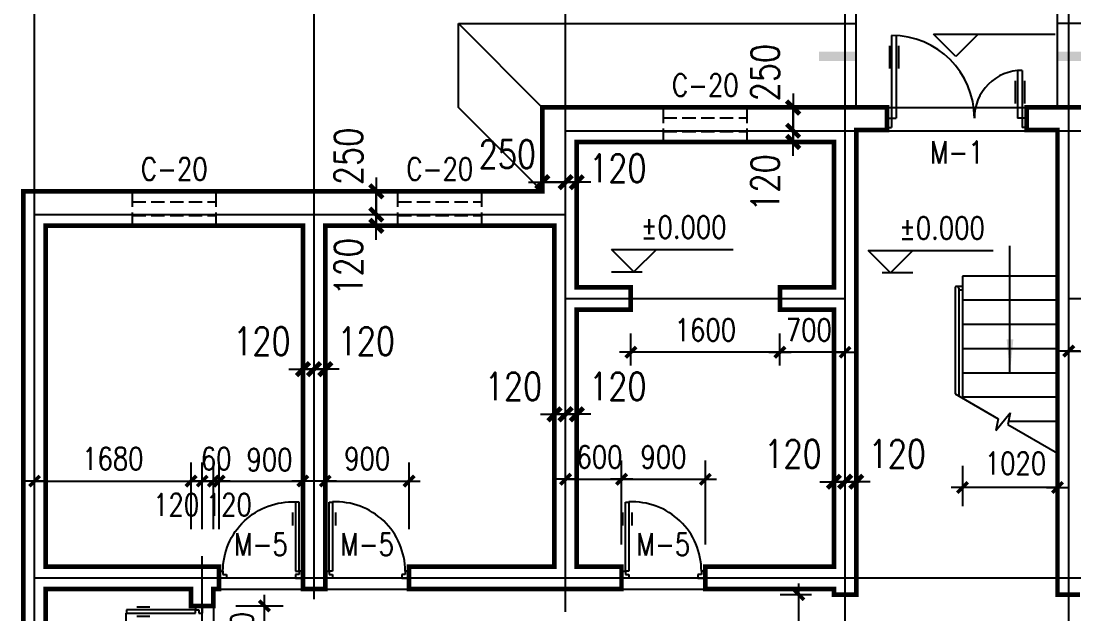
# Model space of a CAD drawing. Header units: millimetres. Extents: x -961 to 83139, y -328 to 41672.
# Drawn here: x 31598 to 42899, y 24796 to 31161 of the extents above; entities that cross this region are included whole.
import ezdxf
from ezdxf.enums import TextEntityAlignment as Align

# ---------------------------------------------------------------- set-up
doc = ezdxf.new("R2010")
doc.units = ezdxf.units.MM
doc.linetypes.add('DASH', pattern=[0.35, 0.25, -0.1])
doc.linetypes.add('DOTE', pattern=[2.42, 2, -0.2, 0.02, -0.2])
for name, color, linetype in [('COLUMN', 7, 'Continuous'), ('DOTE', 1, 'DOTE'), ('GROUND', 2, 'Continuous'), ('PUB_DIM', 3, 'Continuous'), ('PUB_WALL', 7, 'Continuous'), ('STAIR', 2, 'Continuous'), ('WALL', 9, 'Continuous'), ('WINDOW', 4, 'Continuous'), ('WINDOW_TEXT', 7, 'Continuous')]:
    doc.layers.add(name, color=color, linetype=linetype)
doc.styles.add('_SIMPLEX', font='SIMPLEX.shx', dxfattribs={"width": 0.8})
doc.styles.add('DIM_FONT', font='SIMPLEX.shx', dxfattribs={"width": 0.8})
doc.styles.add('SIMPLEX', font='SIMPLEX.SHX')
doc.dimstyles.new('AXIS', dxfattribs={"dimtxt": 300, "dimasz": 1, "dimexe": 250, "dimexo": 300, "dimgap": 150, "dimtad": 1, "dimdec": 0, "dimzin": 0, "dimdsep": 46, "dimtxsty": 'DIM_FONT', "dimblk": '_DIMX', "dimcen": 0.09, "dimse1": 1, "dimse2": 1, "dimclrt": 7, "dimadec": 0, "dimazin": 0, "dimtfac": 1, "dimtdec": 0, "dimtix": 1, "dimtmove": 2, "dimatfit": 3, "dimldrblk": '_DIMX', "dimfxl": 1, "dimtolj": 1, "dimtzin": 0, "dimarcsym": 0})
doc.dimstyles.new('DIMA80', dxfattribs={"dimscale": 0.8, "dimtxt": 300, "dimasz": 1, "dimexe": 250, "dimexo": 300, "dimgap": 150, "dimtad": 1, "dimdec": 0, "dimzin": 0, "dimdsep": 46, "dimtxsty": 'DIM_FONT', "dimblk": '_DIMX', "dimcen": 0.09, "dimse1": 1, "dimclrt": 7, "dimadec": 0, "dimazin": 0, "dimtfac": 1, "dimtdec": 0, "dimtix": 1, "dimtmove": 2, "dimatfit": 3, "dimldrblk": '_DIMX', "dimfxl": 1, "dimtolj": 1, "dimtzin": 0, "dimarcsym": 0})
doc.dimstyles.new('DIMB80', dxfattribs={"dimscale": 0.8, "dimtxt": 300, "dimasz": 1, "dimexe": 250, "dimexo": 300, "dimgap": 150, "dimtad": 1, "dimdec": 0, "dimzin": 0, "dimdsep": 46, "dimtxsty": 'DIM_FONT', "dimblk": '_DIMX', "dimcen": 0.09, "dimse2": 1, "dimclrt": 7, "dimadec": 0, "dimazin": 0, "dimtfac": 1, "dimtdec": 0, "dimtix": 1, "dimtmove": 2, "dimatfit": 3, "dimldrblk": '_DIMX', "dimfxl": 1, "dimtolj": 1, "dimtzin": 0, "dimarcsym": 0})
doc.dimstyles.new('DIMN80', dxfattribs={"dimscale": 0.8, "dimtxt": 300, "dimasz": 1, "dimexe": 250, "dimexo": 300, "dimgap": 150, "dimtad": 1, "dimdec": 0, "dimzin": 0, "dimdsep": 46, "dimtxsty": 'DIM_FONT', "dimblk": '_DIMX', "dimcen": 0.09, "dimclrt": 7, "dimadec": 0, "dimazin": 0, "dimtfac": 1, "dimtdec": 0, "dimtix": 1, "dimtmove": 2, "dimatfit": 3, "dimldrblk": '_DIMX', "dimfxl": 1, "dimtolj": 1, "dimtzin": 0, "dimarcsym": 0})

# ---------------------------------------------------------------- blocks, each defined once
blk = doc.blocks.new('_DIMX')
blk.add_line((-150, 0), (150, 0))
at = {"const_width": 50}
blk.add_lwpolyline([(-70, -70), (70, 70)], dxfattribs=at)
blk = doc.blocks.new('*D717')
at = {"layer": 'Defpoints', "color": 0}
for p in [(34623, 27424), (34743, 27424), (34743, 27424)]:
    blk.add_point(p, dxfattribs=at)
at = {"layer": 'PUB_DIM', "color": 0, "lineweight": -2}
for p, q in [((34622, 27424), (34621, 27424)), ((34623, 27424), (34743, 27424)), ((34744, 27424), (34745, 27424))]:
    blk.add_line(p, q, dxfattribs=at)
blk.add_blockref('_DIMX', (34623, 27424), dxfattribs=at)
at = {"layer": 'PUB_DIM', "color": 0, "lineweight": -2, "rotation": 180}
blk.add_blockref('_DIMX', (34743, 27424), dxfattribs=at)
at = {"layer": 'PUB_DIM', "color": 7, "insert": (34183, 27724), "char_height": 300, "attachment_point": 5, "style": 'DIM_FONT'}
blk.add_mtext('\\A1;120', dxfattribs=at)
blk = doc.blocks.new('*D718')
at = {"layer": 'Defpoints', "color": 0}
for p in [(34743, 27424), (34863, 27424), (34863, 27424)]:
    blk.add_point(p, dxfattribs=at)
at = {"layer": 'PUB_DIM', "color": 0, "lineweight": -2}
for p, q in [((34742, 27424), (34741, 27424)), ((34743, 27424), (34863, 27424)), ((34864, 27424), (34865, 27424))]:
    blk.add_line(p, q, dxfattribs=at)
blk.add_blockref('_DIMX', (34743, 27424), dxfattribs=at)
at = {"layer": 'PUB_DIM', "color": 0, "lineweight": -2, "rotation": 180}
blk.add_blockref('_DIMX', (34863, 27424), dxfattribs=at)
at = {"layer": 'PUB_DIM', "color": 7, "insert": (35303, 27724), "char_height": 300, "attachment_point": 5, "style": 'DIM_FONT'}
blk.add_mtext('\\A1;120', dxfattribs=at)
blk = doc.blocks.new('*D719')
at = {"layer": 'Defpoints', "color": 0}
for p in [(39743, 27606), (39743, 27222), (40443, 27222)]:
    blk.add_point(p, dxfattribs=at)
at = {"layer": 'PUB_DIM', "color": 0, "lineweight": -2}
for p, q in [((39743, 27462), (39743, 27806)), ((40442, 27606), (39744, 27606))]:
    blk.add_line(p, q, dxfattribs=at)
at = {"layer": 'PUB_DIM', "color": 0, "lineweight": -2, "xscale": 0.8, "yscale": 0.8, "zscale": 0.8, "rotation": 180}
blk.add_blockref('_DIMX', (39743, 27606), dxfattribs=at)
at = {"layer": 'PUB_DIM', "color": 0, "lineweight": -2, "xscale": 0.8, "yscale": 0.8, "zscale": 0.8}
blk.add_blockref('_DIMX', (40443, 27606), dxfattribs=at)
at = {"layer": 'PUB_DIM', "color": 7, "insert": (40054, 27846), "char_height": 240, "attachment_point": 5, "style": 'DIM_FONT'}
blk.add_mtext('\\A1;700', dxfattribs=at)
blk = doc.blocks.new('*D720')
at = {"layer": 'Defpoints', "color": 0}
for p in [(38143, 27606), (38143, 27222), (39743, 27222)]:
    blk.add_point(p, dxfattribs=at)
at = {"layer": 'PUB_DIM', "color": 0, "lineweight": -2}
for p, q in [((38143, 27462), (38143, 27806)), ((39743, 27462), (39743, 27806)), ((39742, 27606), (38144, 27606))]:
    blk.add_line(p, q, dxfattribs=at)
at = {"layer": 'PUB_DIM', "color": 0, "lineweight": -2, "xscale": 0.8, "yscale": 0.8, "zscale": 0.8, "rotation": 180}
blk.add_blockref('_DIMX', (38143, 27606), dxfattribs=at)
at = {"layer": 'PUB_DIM', "color": 0, "lineweight": -2, "xscale": 0.8, "yscale": 0.8, "zscale": 0.8}
blk.add_blockref('_DIMX', (39743, 27606), dxfattribs=at)
at = {"layer": 'PUB_DIM', "color": 7, "insert": (38943, 27846), "char_height": 240, "attachment_point": 5, "style": 'DIM_FONT'}
blk.add_mtext('\\A1;1600', dxfattribs=at)
blk = doc.blocks.new('*D721')
at = {"layer": 'Defpoints', "color": 0}
for p in [(43543, 27618), (42843, 27234), (43543, 27234)]:
    blk.add_point(p, dxfattribs=at)
at = {"layer": 'PUB_DIM', "color": 0, "lineweight": -2}
for p, q in [((43543, 27474), (43543, 27818)), ((42844, 27618), (43542, 27618))]:
    blk.add_line(p, q, dxfattribs=at)
at = {"layer": 'PUB_DIM', "color": 0, "lineweight": -2, "xscale": 0.8, "yscale": 0.8, "zscale": 0.8, "rotation": 180}
blk.add_blockref('_DIMX', (42843, 27618), dxfattribs=at)
at = {"layer": 'PUB_DIM', "color": 0, "lineweight": -2, "xscale": 0.8, "yscale": 0.8, "zscale": 0.8}
blk.add_blockref('_DIMX', (43543, 27618), dxfattribs=at)
at = {"layer": 'PUB_DIM', "color": 7, "insert": (43232, 27858), "char_height": 240, "attachment_point": 5, "style": 'DIM_FONT'}
blk.add_mtext('\\A1;700', dxfattribs=at)
blk = doc.blocks.new('_ARROW')
blk.add_solid([(0, 0), (-1, 0.1), (-1, -0.1)])
blk = doc.blocks.new('M_A23MCU')
for p, q in [((-0.454, 0.081), (-0.454, 0.905)), ((-0.454, 0.905), (-0.413, 0.905)), ((-0.413, 0.905), (-0.413, 0.081)), ((-0.489, 0.782), (-0.489, 0.624)), ((-0.378, 0.782), (-0.378, 0.624)), ((-0.495, -0.002), (-0.495, 0.081)), ((-0.495, 0.081), (-0.454, 0.081)), ((-0.413, 0.081), (-0.454, 0.081)), ((-0.454, 0.081), (-0.454, 0.039)), ((-0.454, 0.039), (-0.413, 0.039)), ((-0.413, 0.039), (-0.413, -0.002)), ((0.412, 0.039), (0.412, -0.002)), ((0.453, 0.039), (0.412, 0.039)), ((0.453, 0.081), (0.453, 0.039)), ((0.494, 0.081), (0.453, 0.081)), ((0.494, -0.002), (0.494, 0.081)), ((-0.413, -0.002), (-0.495, -0.002)), ((-0.495, -0.002), (-0.495, -0.002)), ((0.412, -0.002), (0.494, -0.002)), ((0.494, -0.002), (0.494, -0.002))]:
    blk.add_line(p, q)
blk.add_arc((-0.372, 0.082), 0.825, 359.9283, 92.866)
blk = doc.blocks.new('*D732')
at = {"layer": 'Defpoints', "color": 0}
for p in [(38943, 26242), (38043, 25303), (38943, 25303)]:
    blk.add_point(p, dxfattribs=at)
at = {"layer": 'PUB_DIM', "color": 0, "lineweight": -2}
for p, q in [((38043, 25543), (38043, 26442)), ((38943, 25543), (38943, 26442)), ((38044, 26242), (38942, 26242))]:
    blk.add_line(p, q, dxfattribs=at)
at = {"layer": 'PUB_DIM', "color": 0, "lineweight": -2, "xscale": 0.8, "yscale": 0.8, "zscale": 0.8, "rotation": 180}
blk.add_blockref('_DIMX', (38043, 26242), dxfattribs=at)
at = {"layer": 'PUB_DIM', "color": 0, "lineweight": -2, "xscale": 0.8, "yscale": 0.8, "zscale": 0.8}
blk.add_blockref('_DIMX', (38943, 26242), dxfattribs=at)
at = {"layer": 'PUB_DIM', "color": 7, "insert": (38493, 26482), "char_height": 240, "attachment_point": 5, "style": 'DIM_FONT'}
blk.add_mtext('\\A1;900', dxfattribs=at)
blk = doc.blocks.new('*D733')
at = {"layer": 'Defpoints', "color": 0}
for p in [(37443, 26940), (37563, 26940), (37563, 26940)]:
    blk.add_point(p, dxfattribs=at)
at = {"layer": 'PUB_DIM', "color": 0, "lineweight": -2}
for p, q in [((37442, 26940), (37441, 26940)), ((37443, 26940), (37563, 26940)), ((37564, 26940), (37565, 26940))]:
    blk.add_line(p, q, dxfattribs=at)
blk.add_blockref('_DIMX', (37443, 26940), dxfattribs=at)
at = {"layer": 'PUB_DIM', "color": 0, "lineweight": -2, "rotation": 180}
blk.add_blockref('_DIMX', (37563, 26940), dxfattribs=at)
at = {"layer": 'PUB_DIM', "color": 7, "insert": (38003, 27240), "char_height": 300, "attachment_point": 5, "style": 'DIM_FONT'}
blk.add_mtext('\\A1;120', dxfattribs=at)
blk = doc.blocks.new('*D734')
at = {"layer": 'Defpoints', "color": 0}
for p in [(38043, 26242), (37443, 25303), (38043, 25303)]:
    blk.add_point(p, dxfattribs=at)
at = {"layer": 'PUB_DIM', "color": 0, "lineweight": -2}
for p, q in [((38043, 25543), (38043, 26442)), ((37444, 26242), (38042, 26242))]:
    blk.add_line(p, q, dxfattribs=at)
at = {"layer": 'PUB_DIM', "color": 0, "lineweight": -2, "xscale": 0.8, "yscale": 0.8, "zscale": 0.8, "rotation": 180}
blk.add_blockref('_DIMX', (37443, 26242), dxfattribs=at)
at = {"layer": 'PUB_DIM', "color": 0, "lineweight": -2, "xscale": 0.8, "yscale": 0.8, "zscale": 0.8}
blk.add_blockref('_DIMX', (38043, 26242), dxfattribs=at)
at = {"layer": 'PUB_DIM', "color": 7, "insert": (37807, 26482), "char_height": 240, "attachment_point": 5, "style": 'DIM_FONT'}
blk.add_mtext('\\A1;600', dxfattribs=at)
blk = doc.blocks.new('*D736')
at = {"layer": 'Defpoints', "color": 0}
for p in [(33663, 24883), (34210, 24883), (33663, 23983)]:
    blk.add_point(p, dxfattribs=at)
at = {"layer": 'PUB_DIM', "color": 0, "lineweight": -2}
for p, q in [((33903, 24883), (34410, 24883)), ((34210, 23984), (34210, 24882)), ((33903, 23983), (34410, 23983))]:
    blk.add_line(p, q, dxfattribs=at)
at = {"layer": 'PUB_DIM', "color": 0, "lineweight": -2, "xscale": 0.8, "yscale": 0.8, "zscale": 0.8}
for p, rotation in [((34210, 24883), 90), ((34210, 23983), 270)]:
    blk.add_blockref('_DIMX', p, dxfattribs=dict(at, rotation=rotation))
at = {"layer": 'PUB_DIM', "color": 7, "insert": (33970, 24571), "char_height": 240, "attachment_point": 5, "rotation": 90, "style": 'DIM_FONT'}
blk.add_mtext('\\A1;900', dxfattribs=at)
blk = doc.blocks.new('*D779')
at = {"layer": 'Defpoints', "color": 0}
for p in [(34623, 26223), (33723, 25465), (34623, 25465)]:
    blk.add_point(p, dxfattribs=at)
at = {"layer": 'PUB_DIM', "color": 0, "lineweight": -2}
for p, q in [((33723, 25705), (33723, 26423)), ((33722, 26223), (33721, 26223)), ((33723, 26223), (34623, 26223)), ((34623, 26223), (34624, 26223))]:
    blk.add_line(p, q, dxfattribs=at)
at = {"layer": 'PUB_DIM', "color": 0, "lineweight": -2, "xscale": 0.8, "yscale": 0.8, "zscale": 0.8}
blk.add_blockref('_DIMX', (33723, 26223), dxfattribs=at)
at = {"layer": 'PUB_DIM', "color": 0, "lineweight": -2, "xscale": 0.8, "yscale": 0.8, "zscale": 0.8, "rotation": 180}
blk.add_blockref('_DIMX', (34623, 26223), dxfattribs=at)
at = {"layer": 'PUB_DIM', "color": 7, "insert": (34264, 26453), "char_height": 240, "attachment_point": 5, "style": 'DIM_FONT'}
blk.add_mtext('\\A1;900', dxfattribs=at)
blk = doc.blocks.new('*D780')
at = {"layer": 'Defpoints', "color": 0}
for p in [(33543, 26223), (33423, 25465), (33543, 25465)]:
    blk.add_point(p, dxfattribs=at)
at = {"layer": 'PUB_DIM', "color": 0, "lineweight": -2}
for p, q in [((33423, 25705), (33423, 26423)), ((33543, 25705), (33543, 26423)), ((33422, 26223), (33421, 26223)), ((33423, 26223), (33543, 26223)), ((33544, 26223), (33544, 26223))]:
    blk.add_line(p, q, dxfattribs=at)
at = {"layer": 'PUB_DIM', "color": 0, "lineweight": -2, "xscale": 0.8, "yscale": 0.8, "zscale": 0.8}
blk.add_blockref('_DIMX', (33423, 26223), dxfattribs=at)
at = {"layer": 'PUB_DIM', "color": 0, "lineweight": -2, "xscale": 0.8, "yscale": 0.8, "zscale": 0.8, "rotation": 180}
blk.add_blockref('_DIMX', (33543, 26223), dxfattribs=at)
at = {"layer": 'PUB_DIM', "color": 7, "insert": (33262, 25969), "char_height": 240, "attachment_point": 5, "style": 'DIM_FONT'}
blk.add_mtext('\\A1;120', dxfattribs=at)
blk = doc.blocks.new('*D781')
at = {"layer": 'Defpoints', "color": 0}
for p in [(33723, 26223), (33663, 25465), (33723, 25465)]:
    blk.add_point(p, dxfattribs=at)
at = {"layer": 'PUB_DIM', "color": 0, "lineweight": -2}
for p, q in [((33663, 25705), (33663, 26423)), ((33723, 25705), (33723, 26423)), ((33662, 26223), (33661, 26223)), ((33663, 26223), (33723, 26223)), ((33724, 26223), (33724, 26223))]:
    blk.add_line(p, q, dxfattribs=at)
at = {"layer": 'PUB_DIM', "color": 0, "lineweight": -2, "xscale": 0.8, "yscale": 0.8, "zscale": 0.8}
blk.add_blockref('_DIMX', (33663, 26223), dxfattribs=at)
at = {"layer": 'PUB_DIM', "color": 0, "lineweight": -2, "xscale": 0.8, "yscale": 0.8, "zscale": 0.8, "rotation": 180}
blk.add_blockref('_DIMX', (33723, 26223), dxfattribs=at)
at = {"layer": 'PUB_DIM', "color": 7, "insert": (33693, 26463), "char_height": 240, "attachment_point": 5, "style": 'DIM_FONT'}
blk.add_mtext('\\A1;60', dxfattribs=at)
blk = doc.blocks.new('*D782')
at = {"layer": 'Defpoints', "color": 0}
for p in [(33663, 26223), (33543, 25465), (33663, 25465)]:
    blk.add_point(p, dxfattribs=at)
at = {"layer": 'PUB_DIM', "color": 0, "lineweight": -2}
for p, q in [((33543, 25705), (33543, 26423)), ((33663, 25705), (33663, 26423)), ((33542, 26223), (33541, 26223)), ((33543, 26223), (33663, 26223)), ((33664, 26223), (33664, 26223))]:
    blk.add_line(p, q, dxfattribs=at)
at = {"layer": 'PUB_DIM', "color": 0, "lineweight": -2, "xscale": 0.8, "yscale": 0.8, "zscale": 0.8}
blk.add_blockref('_DIMX', (33543, 26223), dxfattribs=at)
at = {"layer": 'PUB_DIM', "color": 0, "lineweight": -2, "xscale": 0.8, "yscale": 0.8, "zscale": 0.8, "rotation": 180}
blk.add_blockref('_DIMX', (33663, 26223), dxfattribs=at)
at = {"layer": 'PUB_DIM', "color": 7, "insert": (33828, 25969), "char_height": 240, "attachment_point": 5, "style": 'DIM_FONT'}
blk.add_mtext('\\A1;120', dxfattribs=at)
blk = doc.blocks.new('*D783')
at = {"layer": 'Defpoints', "color": 0}
for p in [(37323, 26940), (37443, 26940), (37443, 26940)]:
    blk.add_point(p, dxfattribs=at)
at = {"layer": 'PUB_DIM', "color": 0, "lineweight": -2}
for p, q in [((37322, 26940), (37321, 26940)), ((37323, 26940), (37443, 26940)), ((37444, 26940), (37445, 26940))]:
    blk.add_line(p, q, dxfattribs=at)
blk.add_blockref('_DIMX', (37323, 26940), dxfattribs=at)
at = {"layer": 'PUB_DIM', "color": 0, "lineweight": -2, "rotation": 180}
blk.add_blockref('_DIMX', (37443, 26940), dxfattribs=at)
at = {"layer": 'PUB_DIM', "color": 7, "insert": (36883, 27240), "char_height": 300, "attachment_point": 5, "style": 'DIM_FONT'}
blk.add_mtext('\\A1;120', dxfattribs=at)
blk = doc.blocks.new('*D784')
at = {"layer": 'Defpoints', "color": 0}
for p in [(35763, 26223), (34863, 25465), (35763, 25465)]:
    blk.add_point(p, dxfattribs=at)
at = {"layer": 'PUB_DIM', "color": 0, "lineweight": -2}
for p, q in [((35763, 25705), (35763, 26423)), ((34863, 26223), (35762, 26223))]:
    blk.add_line(p, q, dxfattribs=at)
at = {"layer": 'PUB_DIM', "color": 0, "lineweight": -2, "xscale": 0.8, "yscale": 0.8, "zscale": 0.8, "rotation": 180}
blk.add_blockref('_DIMX', (34863, 26223), dxfattribs=at)
at = {"layer": 'PUB_DIM', "color": 0, "lineweight": -2, "xscale": 0.8, "yscale": 0.8, "zscale": 0.8}
blk.add_blockref('_DIMX', (35763, 26223), dxfattribs=at)
at = {"layer": 'PUB_DIM', "color": 7, "insert": (35313, 26463), "char_height": 240, "attachment_point": 5, "style": 'DIM_FONT'}
blk.add_mtext('\\A1;900', dxfattribs=at)
blk = doc.blocks.new('*D786')
at = {"layer": 'Defpoints', "color": 0}
for p in [(33423, 26223), (31743, 25465), (33423, 25465)]:
    blk.add_point(p, dxfattribs=at)
at = {"layer": 'PUB_DIM', "color": 0, "lineweight": -2}
for p, q in [((33423, 25705), (33423, 26423)), ((31744, 26223), (33422, 26223))]:
    blk.add_line(p, q, dxfattribs=at)
at = {"layer": 'PUB_DIM', "color": 0, "lineweight": -2, "xscale": 0.8, "yscale": 0.8, "zscale": 0.8, "rotation": 180}
blk.add_blockref('_DIMX', (31743, 26223), dxfattribs=at)
at = {"layer": 'PUB_DIM', "color": 0, "lineweight": -2, "xscale": 0.8, "yscale": 0.8, "zscale": 0.8}
blk.add_blockref('_DIMX', (33423, 26223), dxfattribs=at)
at = {"layer": 'PUB_DIM', "color": 7, "insert": (32583, 26463), "char_height": 240, "attachment_point": 5, "style": 'DIM_FONT'}
blk.add_mtext('\\A1;1680', dxfattribs=at)
blk = doc.blocks.new('M_A6')
blk.add_line((0.5, 0), (0.5, 0))
blk = doc.blocks.new('*D795')
at = {"layer": 'Defpoints', "color": 0}
for p in [(41703, 26628), (42723, 26628), (41703, 26154)]:
    blk.add_point(p, dxfattribs=at)
at = {"layer": 'PUB_DIM', "color": 0, "lineweight": -2}
for p, q in [((41703, 26388), (41703, 25954)), ((42722, 26154), (41704, 26154))]:
    blk.add_line(p, q, dxfattribs=at)
at = {"layer": 'PUB_DIM', "color": 0, "lineweight": -2, "xscale": 0.8, "yscale": 0.8, "zscale": 0.8, "rotation": 180}
blk.add_blockref('_DIMX', (41703, 26154), dxfattribs=at)
at = {"layer": 'PUB_DIM', "color": 0, "lineweight": -2, "xscale": 0.8, "yscale": 0.8, "zscale": 0.8}
blk.add_blockref('_DIMX', (42723, 26154), dxfattribs=at)
at = {"layer": 'PUB_DIM', "color": 7, "insert": (42271, 26414), "char_height": 240, "attachment_point": 5, "style": 'DIM_FONT'}
blk.add_mtext('\\A1;1020', dxfattribs=at)
blk = doc.blocks.new('*D796')
at = {"layer": 'Defpoints', "color": 0}
for p in [(39946, 25003), (40323, 25003), (40323, 23803)]:
    blk.add_point(p, dxfattribs=at)
at = {"layer": 'PUB_DIM', "color": 0, "lineweight": -2}
for p, q in [((40083, 25003), (39746, 25003)), ((39946, 23804), (39946, 25002)), ((40083, 23803), (39746, 23803))]:
    blk.add_line(p, q, dxfattribs=at)
at = {"layer": 'PUB_DIM', "color": 0, "lineweight": -2, "xscale": 0.8, "yscale": 0.8, "zscale": 0.8}
for p, rotation in [((39946, 25003), 90), ((39946, 23803), 270)]:
    blk.add_blockref('_DIMX', p, dxfattribs=dict(at, rotation=rotation))
at = {"layer": 'PUB_DIM', "color": 7, "insert": (39706, 24403), "char_height": 240, "attachment_point": 5, "rotation": 90, "style": 'DIM_FONT'}
blk.add_mtext('\\A1;1200', dxfattribs=at)
blk = doc.blocks.new('*D797')
at = {"layer": 'Defpoints', "color": 0}
for p in [(40323, 26216), (40443, 26216), (40443, 26216)]:
    blk.add_point(p, dxfattribs=at)
at = {"layer": 'PUB_DIM', "color": 0, "lineweight": -2}
for p, q in [((40322, 26216), (40321, 26216)), ((40323, 26216), (40443, 26216)), ((40444, 26216), (40445, 26216))]:
    blk.add_line(p, q, dxfattribs=at)
blk.add_blockref('_DIMX', (40323, 26216), dxfattribs=at)
at = {"layer": 'PUB_DIM', "color": 0, "lineweight": -2, "rotation": 180}
blk.add_blockref('_DIMX', (40443, 26216), dxfattribs=at)
at = {"layer": 'PUB_DIM', "color": 7, "insert": (39883, 26516), "char_height": 300, "attachment_point": 5, "style": 'DIM_FONT'}
blk.add_mtext('\\A1;120', dxfattribs=at)
blk = doc.blocks.new('*D798')
at = {"layer": 'Defpoints', "color": 0}
for p in [(40443, 26216), (40563, 26216), (40563, 26216)]:
    blk.add_point(p, dxfattribs=at)
at = {"layer": 'PUB_DIM', "color": 0, "lineweight": -2}
for p, q in [((40442, 26216), (40441, 26216)), ((40443, 26216), (40563, 26216)), ((40564, 26216), (40565, 26216))]:
    blk.add_line(p, q, dxfattribs=at)
blk.add_blockref('_DIMX', (40443, 26216), dxfattribs=at)
at = {"layer": 'PUB_DIM', "color": 0, "lineweight": -2, "rotation": 180}
blk.add_blockref('_DIMX', (40563, 26216), dxfattribs=at)
at = {"layer": 'PUB_DIM', "color": 7, "insert": (41003, 26516), "char_height": 300, "attachment_point": 5, "style": 'DIM_FONT'}
blk.add_mtext('\\A1;120', dxfattribs=at)
blk = doc.blocks.new('*D806')
at = {"layer": 'Defpoints', "color": 0}
for p in [(37443, 29431), (37443, 29431), (37563, 29431)]:
    blk.add_point(p, dxfattribs=at)
at = {"layer": 'PUB_DIM', "color": 0, "lineweight": -2}
for p, q in [((37442, 29431), (37441, 29431)), ((37563, 29431), (37443, 29431)), ((37564, 29431), (37565, 29431))]:
    blk.add_line(p, q, dxfattribs=at)
blk.add_blockref('_DIMX', (37443, 29431), dxfattribs=at)
at = {"layer": 'PUB_DIM', "color": 0, "lineweight": -2, "rotation": 180}
blk.add_blockref('_DIMX', (37563, 29431), dxfattribs=at)
at = {"layer": 'PUB_DIM', "color": 7, "insert": (38003, 29582), "char_height": 300, "attachment_point": 5, "style": 'DIM_FONT'}
blk.add_mtext('\\A1;120', dxfattribs=at)
blk = doc.blocks.new('_GCBLK')
at = {"linetype": 'DASH'}
for p, q in [((-0.5, -0.5), (-0.5, 0.5)), ((0.5, -0.5), (0.5, 0.5)), ((-0.5, 0.2), (0.5, 0.2)), ((-0.5, -0.2), (0.5, -0.2))]:
    blk.add_line(p, q, dxfattribs=at)
at = {"layer": 'WINDOW_TEXT', "style": 'SIMPLEX', "flags": 9}
blk.add_attdef('A', text='', height=1, dxfattribs=at).set_placement((0, 1.5), align=Align.MIDDLE)
blk = doc.blocks.new('*D807')
at = {"layer": 'Defpoints', "color": 0}
for p in [(35411, 29333), (35411, 29333), (35411, 29083)]:
    blk.add_point(p, dxfattribs=at)
at = {"layer": 'PUB_DIM', "color": 0, "lineweight": -2}
for p, q in [((35411, 29334), (35411, 29335)), ((35411, 29083), (35411, 29333)), ((35411, 29082), (35411, 29081))]:
    blk.add_line(p, q, dxfattribs=at)
for p, rotation in [((35411, 29333), 270), ((35411, 29083), 90)]:
    blk.add_blockref('_DIMX', p, dxfattribs=dict(at, rotation=rotation))
at = {"layer": 'PUB_DIM', "color": 7, "insert": (35111, 29708), "char_height": 300, "attachment_point": 5, "rotation": 90, "style": 'DIM_FONT'}
blk.add_mtext('\\A1;250', dxfattribs=at)
blk = doc.blocks.new('*D808')
at = {"layer": 'Defpoints', "color": 0}
for p in [(37193, 29431), (37193, 29431), (37443, 29431)]:
    blk.add_point(p, dxfattribs=at)
at = {"layer": 'PUB_DIM', "color": 0, "lineweight": -2}
for p, q in [((37192, 29431), (37191, 29431)), ((37443, 29431), (37193, 29431)), ((37444, 29431), (37445, 29431))]:
    blk.add_line(p, q, dxfattribs=at)
blk.add_blockref('_DIMX', (37193, 29431), dxfattribs=at)
at = {"layer": 'PUB_DIM', "color": 0, "lineweight": -2, "rotation": 180}
blk.add_blockref('_DIMX', (37443, 29431), dxfattribs=at)
at = {"layer": 'PUB_DIM', "color": 7, "insert": (36818, 29731), "char_height": 300, "attachment_point": 5, "style": 'DIM_FONT'}
blk.add_mtext('\\A1;250', dxfattribs=at)
blk = doc.blocks.new('*D809')
at = {"layer": 'Defpoints', "color": 0}
for p in [(35411, 29083), (35411, 29083), (35411, 28963)]:
    blk.add_point(p, dxfattribs=at)
at = {"layer": 'PUB_DIM', "color": 0, "lineweight": -2}
for p, q in [((35411, 29084), (35411, 29085)), ((35411, 28963), (35411, 29083)), ((35411, 28962), (35411, 28961))]:
    blk.add_line(p, q, dxfattribs=at)
for p, rotation in [((35411, 29083), 270), ((35411, 28963), 90)]:
    blk.add_blockref('_DIMX', p, dxfattribs=dict(at, rotation=rotation))
at = {"layer": 'PUB_DIM', "color": 7, "insert": (35111, 28523), "char_height": 300, "attachment_point": 5, "rotation": 90, "style": 'DIM_FONT'}
blk.add_mtext('\\A1;120', dxfattribs=at)
blk = doc.blocks.new('_A0ZSL')
for p, q in [((-0.4667, 0.5959), (-0.4667, -0.0625)), ((-0.4333, 0.5947), (-0.4333, 0.0042)), ((-0.4833, 0.5212), (-0.4833, 0.3596)), ((-0.4167, 0.5212), (-0.4167, 0.3596)), ((0.4333, 0.3447), (0.4333, 0.0042)), ((0.4667, 0.3459), (0.4667, -0.0625)), ((0.4167, 0.2712), (0.4167, 0.1096)), ((0.4833, 0.2712), (0.4833, 0.1096)), ((-0.5, 0.0042), (-0.4333, 0.0042)), ((-0.5, 0.0042), (-0.5, -0.0625)), ((0.5, 0.0042), (0.4333, 0.0042)), ((0.5, 0.0042), (0.5, -0.0625)), ((-0.5, -0.0625), (-0.4667, -0.0625)), ((0.5, -0.0625), (0.4667, -0.0625))]:
    blk.add_line(p, q)
for centre, radius, start, end in [((-0.4667, 0.0042), 0.5917, 0, 90), ((0.4667, 0.0042), 0.3417, 90, 180)]:
    blk.add_arc(centre, radius, start, end)
blk = doc.blocks.new('_FZH')
blk.add_solid([(-0.5, -0.5), (-0.5, 0.5), (0.5, -0.5), (0.5, 0.5)])
blk = doc.blocks.new('*D814')
at = {"layer": 'Defpoints', "color": 0}
for p in [(39885, 29983), (39885, 29983), (39885, 29863)]:
    blk.add_point(p, dxfattribs=at)
at = {"layer": 'PUB_DIM', "color": 0, "lineweight": -2}
for p, q in [((39885, 29984), (39885, 29985)), ((39885, 29863), (39885, 29983)), ((39885, 29862), (39885, 29861))]:
    blk.add_line(p, q, dxfattribs=at)
for p, rotation in [((39885, 29983), 270), ((39885, 29863), 90)]:
    blk.add_blockref('_DIMX', p, dxfattribs=dict(at, rotation=rotation))
at = {"layer": 'PUB_DIM', "color": 7, "insert": (39585, 29423), "char_height": 300, "attachment_point": 5, "rotation": 90, "style": 'DIM_FONT'}
blk.add_mtext('\\A1;120', dxfattribs=at)
blk = doc.blocks.new('*D815')
at = {"layer": 'Defpoints', "color": 0}
for p in [(39885, 30233), (39885, 30233), (39885, 29983)]:
    blk.add_point(p, dxfattribs=at)
at = {"layer": 'PUB_DIM', "color": 0, "lineweight": -2}
for p, q in [((39885, 30234), (39885, 30235)), ((39885, 29983), (39885, 30233)), ((39885, 29982), (39885, 29981))]:
    blk.add_line(p, q, dxfattribs=at)
for p, rotation in [((39885, 30233), 270), ((39885, 29983), 90)]:
    blk.add_blockref('_DIMX', p, dxfattribs=dict(at, rotation=rotation))
at = {"layer": 'PUB_DIM', "color": 7, "insert": (39585, 30608), "char_height": 300, "attachment_point": 5, "rotation": 90, "style": 'DIM_FONT'}
blk.add_mtext('\\A1;250', dxfattribs=at)

msp = doc.modelspace()

# ---------------------------------------------------------------- linework, layer by layer
at = {"color": 2}
for p, q in [((40562.7, 30233.2), (40562.7, 31633.2)), ((42722.7, 30233.2), (42722.7, 31633.2))]:
    msp.add_line(p, q, dxfattribs=at)
at = {"layer": 'DOTE'}
for p, q in [((31742.7, 15533.2), (31742.7, 32751.7)), ((31742.7, 15533.2), (31742.7, 32751.7)), ((34742.7, 24955.9), (34742.7, 32751.7)), ((37442.7, 24819), (37442.7, 32751.7)), ((40442.7, 23360.3), (40442.7, 32751.7)), ((42842.7, 23360.3), (42842.7, 32751.7)), ((37442.7, 29983.2), (45842.7, 29983.2)), ((31742.7, 29083.2), (37442.7, 29083.2)), ((37442.7, 28183.2), (40442.7, 28183.2)), ((42842.7, 28183.2), (45842.7, 28183.2)), ((33542.7, 21883.2), (33542.7, 25415.1)), ((31742.7, 25183.2), (51542.7, 25183.2))]:
    msp.add_line(p, q, dxfattribs=at)
at = {"layer": 'GROUND'}
for p, q in [((36292.7, 31133.2), (40562.7, 31133.2)), ((36292.7, 30233.2), (36292.7, 31133.2)), ((37192.7, 30233.2), (36292.7, 31133.2)), ((46992.7, 31133.2), (42722.7, 31133.2)), ((37192.7, 29333.2), (36292.7, 30233.2))]:
    msp.add_line(p, q, dxfattribs=at)
at = {"layer": 'PUB_DIM'}
for p, q in [((41631.4, 30781.1), (41391.4, 31021.1)), ((41391.4, 31021.1), (41871.4, 31021.1)), ((41631.4, 31021.1), (42696.5, 31021.1)), ((41871.4, 31021.1), (41631.4, 30781.1)), ((37936.9, 28708.6), (38416.9, 28708.6)), ((38176.9, 28468.6), (37936.9, 28708.6)), ((38416.9, 28708.6), (38176.9, 28468.6)), ((38176.9, 28708.6), (39242, 28708.6)), ((40690.6, 28699.4), (41170.6, 28699.4)), ((40930.6, 28459.4), (40690.6, 28699.4)), ((40930.6, 28699.4), (42032.3, 28699.4)), ((41170.6, 28699.4), (40930.6, 28459.4)), ((37936.9, 28468.6), (38265.3, 28468.6)), ((41170.6, 28459.4), (40839.2, 28459.4))]:
    msp.add_line(p, q, dxfattribs=at)
msp.add_lwpolyline([(42212.7, 27383.2), (42212.7, 28746.5)], dxfattribs=at)
at = {"layer": 'PUB_WALL', "const_width": 50}
for points in [[(31622.7, 21633.2), (31622.7, 29333.2), (37192.7, 29333.2), (37192.7, 30233.2), (40692.7, 30233.2), (40892.7, 30233.2), (40892.7, 29993.2), (40562.7, 29993.2), (40562.7, 25003.2), (40322.7, 25003.2), (40322.7, 25063.2), (38942.7, 25063.2), (38942.7, 25303.2), (40322.7, 25303.2), (40322.7, 28063.2), (39742.7, 28063.2), (39742.7, 28303.2), (40322.7, 28303.2), (40322.7, 28963.2), (40322.7, 29863.2), (37562.7, 29863.2), (37562.7, 28963.2), (37562.7, 28303.2), (38142.7, 28303.2), (38142.7, 28063.2), (37562.7, 28063.2), (37562.7, 25303.2), (38042.7, 25303.2), (38042.7, 25063.2), (35762.7, 25063.2), (35762.7, 25303.2), (37322.7, 25303.2), (37322.7, 28963.2), (34862.7, 28963.2), (34862.7, 25303.2), (34862.7, 25063.2), (34622.7, 25063.2), (34622.7, 25303.2), (34622.7, 28963.2), (31862.7, 28963.2), (31862.7, 25303.2), (33722.7, 25303.2), (33722.7, 25063.2), (33662.7, 25063.2), (33662.7, 24883.2), (33422.7, 24883.2), (33422.7, 25063.2), (31862.7, 25063.2), (31862.7, 22003.2)], [(46092.7, 30233.2), (42592.7, 30233.2), (42392.7, 30233.2), (42392.7, 29993.2), (42722.7, 29993.2), (42722.7, 25003.2), (42962.7, 25003.2)], [(42592.7, 30233.2), (42592.7, 30233.2)]]:
    msp.add_lwpolyline(points, dxfattribs=at)
msp.add_lwpolyline([(40692.7, 30233.2), (40692.7, 30233.2)], close=True, dxfattribs=at)
at = {"layer": 'STAIR'}
for p, q in [((41702.7, 28423.2), (41702.7, 27112.8)), ((42722.7, 28423.2), (41702.7, 28423.2)), ((41622.7, 28293.2), (41622.7, 27159)), ((41662.7, 28313.2), (41642.7, 28313.2)), ((41702.7, 28313.2), (41662.7, 28313.2)), ((41662.7, 28293.2), (41662.7, 27135.9)), ((41702.7, 28273.2), (41662.7, 28273.2)), ((42722.7, 28163.2), (41702.7, 28163.2)), ((42722.7, 27903.2), (41702.7, 27903.2)), ((42722.7, 27643.2), (41702.7, 27643.2)), ((41702.7, 27383.2), (42722.7, 27383.2)), ((41622.7, 27159), (42086.6, 26891.1)), ((42722.7, 27123.2), (41702.7, 27123.2)), ((42061.3, 26767.2), (42215.9, 26955.1)), ((42215.9, 26955.1), (42190.6, 26831.1)), ((42086.6, 26891.1), (42061.3, 26767.2)), ((42190.6, 26831.1), (42722.7, 26523.9)), ((42722.7, 26863.2), (42197.1, 26863.2))]:
    msp.add_line(p, q, dxfattribs=at)
msp.add_arc((41642.7, 28293.2), 20, 0, 180, dxfattribs=at)
at = {"layer": 'WALL'}
for p, q in [((37192.7, 30233.2), (40692.7, 30233.2)), ((37192.7, 29333.2), (37192.7, 30233.2)), ((40692.7, 30233.2), (40892.7, 30233.2)), ((40692.7, 30233.2), (40692.7, 30233.2)), ((40692.7, 30233.2), (40692.7, 30233.2)), ((40892.7, 29993.2), (40892.7, 30233.2)), ((42392.7, 29993.2), (42392.7, 30233.2)), ((42392.7, 30233.2), (42592.7, 30233.2)), ((42592.7, 30233.2), (46092.7, 30233.2)), ((42592.7, 30233.2), (42592.7, 30233.2)), ((40562.7, 29993.2), (40562.7, 25003.2)), ((40562.7, 29993.2), (40892.7, 29993.2)), ((42392.7, 29993.2), (42722.7, 29993.2)), ((42722.7, 29993.2), (42722.7, 25003.2)), ((37562.7, 29863.2), (40322.7, 29863.2)), ((37562.7, 28963.2), (37562.7, 29863.2)), ((40322.7, 29863.2), (40322.7, 28963.2)), ((31622.7, 21633.2), (31622.7, 29333.2)), ((31622.7, 29333.2), (37192.7, 29333.2)), ((31862.7, 25303.2), (31862.7, 28963.2)), ((31862.7, 28963.2), (34622.7, 28963.2)), ((34622.7, 25303.2), (34622.7, 28963.2)), ((34862.7, 25303.2), (34862.7, 28963.2)), ((34862.7, 28963.2), (37322.7, 28963.2)), ((37322.7, 28963.2), (37322.7, 25303.2)), ((37562.7, 28963.2), (37562.7, 28303.2)), ((40322.7, 28963.2), (40322.7, 28303.2)), ((37562.7, 28303.2), (38142.7, 28303.2)), ((38142.7, 28303.2), (38142.7, 28063.2)), ((39742.7, 28303.2), (40322.7, 28303.2)), ((39742.7, 28303.2), (39742.7, 28063.2)), ((37562.7, 28063.2), (37562.7, 25303.2)), ((37562.7, 28063.2), (38142.7, 28063.2)), ((39742.7, 28063.2), (40322.7, 28063.2)), ((40322.7, 28063.2), (40322.7, 25303.2)), ((31862.7, 25303.2), (33722.7, 25303.2)), ((33722.7, 25303.2), (33722.7, 25063.2)), ((34622.7, 25303.2), (34622.7, 25063.2)), ((34862.7, 25303.2), (34862.7, 25063.2)), ((35762.7, 25303.2), (35762.7, 25063.2)), ((35762.7, 25303.2), (37322.7, 25303.2)), ((37562.7, 25303.2), (38042.7, 25303.2)), ((38042.7, 25303.2), (38042.7, 25063.2)), ((38942.7, 25303.2), (38942.7, 25063.2)), ((38942.7, 25303.2), (40322.7, 25303.2)), ((31862.7, 22003.2), (31862.7, 25063.2)), ((33422.7, 25063.2), (31862.7, 25063.2)), ((33422.7, 24883.2), (33422.7, 25063.2)), ((33662.7, 24883.2), (33662.7, 25063.2)), ((33662.7, 25063.2), (33722.7, 25063.2)), ((34622.7, 25063.2), (34862.7, 25063.2)), ((35762.7, 25063.2), (38042.7, 25063.2)), ((38942.7, 25063.2), (40322.7, 25063.2)), ((40322.7, 25063.2), (40322.7, 25003.2)), ((40562.7, 25003.2), (40322.7, 25003.2)), ((42722.7, 25003.2), (42962.7, 25003.2)), ((33422.7, 24883.2), (33662.7, 24883.2))]:
    msp.add_line(p, q, dxfattribs=at)
at = {"layer": 'WINDOW'}
for p, q in [((40892.7, 30233.2), (42392.7, 30233.2)), ((33722.7, 25063.2), (34622.7, 25063.2)), ((34862.7, 25063.2), (35762.7, 25063.2)), ((38042.7, 25063.2), (38942.7, 25063.2)), ((33662.7, 24883.2), (33662.7, 23983.2))]:
    msp.add_line(p, q, dxfattribs=at)

# ---------------------------------------------------------------- block references
at = {"layer": 'COLUMN', "yscale": 100, "zscale": 400}
for p, xscale in [((40362.7, 30783.2), -400), ((42922.7, 30783.2), 400)]:
    msp.add_blockref('_FZH', p, dxfattribs=dict(at, xscale=xscale))
at = {"layer": 'PUB_DIM', "xscale": -360, "yscale": 360, "zscale": 360, "rotation": 90}
msp.add_blockref('_ARROW', (42212.7, 27383.2), dxfattribs=at)
at = {"layer": 'WINDOW'}
ref = msp.add_blockref('_A0ZSL', (41642.7, 30113.2), dxfattribs=dict(at, xscale=-1500, yscale=-1500, zscale=1500, rotation=180))
ref.add_attrib('A', 'M-1', dxfattribs={"layer": 'WINDOW_TEXT', "height": 240, "style": '_SIMPLEX', "width": 0.8, "flags": 8}).set_placement((41642.7, 29753.2), align=Align.MIDDLE)
ref = msp.add_blockref('_GCBLK', (38942.7, 30048.2), dxfattribs=dict(at, xscale=900, yscale=370, zscale=900))
ref.add_attrib('A', 'C-20', dxfattribs={"layer": 'WINDOW_TEXT', "height": 240, "style": '_SIMPLEX', "width": 0.8, "flags": 8}).set_placement((38942.7, 30473.2), align=Align.MIDDLE)
ref = msp.add_blockref('_GCBLK', (33242.7, 29148.2), dxfattribs=dict(at, xscale=900, yscale=370, zscale=900))
ref.add_attrib('A', 'C-20', dxfattribs={"layer": 'WINDOW_TEXT', "height": 240, "style": '_SIMPLEX', "width": 0.8, "flags": 8}).set_placement((33242.7, 29573.2), align=Align.MIDDLE)
ref = msp.add_blockref('_GCBLK', (36092.7, 29148.2), dxfattribs=dict(at, xscale=900, yscale=370, zscale=900))
ref.add_attrib('A', 'C-20', dxfattribs={"layer": 'WINDOW_TEXT', "height": 240, "style": '_SIMPLEX', "width": 0.8, "flags": 8}).set_placement((36092.7, 29573.2), align=Align.MIDDLE)
for p, xscale, yscale, zscale, rotation in [((38942.7, 28183.2), 1600, 1600, 1600, 180), ((40442.7, 24403.2), -1200, 1200, 1200, 270), ((42842.7, 24403.2), -1200, -1200, 1200, 270)]:
    msp.add_blockref('M_A6', p, dxfattribs=dict(at, xscale=xscale, yscale=yscale, zscale=zscale, rotation=rotation))
ref = msp.add_blockref('M_A23MCU', (34172.7, 25183.2), dxfattribs=dict(at, xscale=900, yscale=-900, zscale=900, rotation=180))
ref.add_attrib('A', 'M-5', dxfattribs={"layer": 'WINDOW_TEXT', "height": 240, "style": '_SIMPLEX', "width": 0.8, "flags": 8}).set_placement((34172.7, 25543.2), align=Align.MIDDLE)
ref = msp.add_blockref('M_A23MCU', (35312.7, 25183.2), dxfattribs=dict(at, xscale=-900, yscale=-900, zscale=900, rotation=180))
ref.add_attrib('A', 'M-5', dxfattribs={"layer": 'WINDOW_TEXT', "height": 240, "style": '_SIMPLEX', "width": 0.8, "flags": 8}).set_placement((35312.7, 25543.2), align=Align.MIDDLE)
ref = msp.add_blockref('M_A23MCU', (38492.7, 25183.2), dxfattribs=dict(at, xscale=-900, yscale=-900, zscale=900, rotation=180))
ref.add_attrib('A', 'M-5', dxfattribs={"layer": 'WINDOW_TEXT', "height": 240, "style": '_SIMPLEX', "width": 0.8, "flags": 8}).set_placement((38492.7, 25543.2), align=Align.MIDDLE)
ref = msp.add_blockref('M_A23MCU', (33542.7, 24433.2), dxfattribs=dict(at, xscale=-900, yscale=900, zscale=900, rotation=90))
ref.add_attrib('A', 'M-5', dxfattribs={"layer": 'WINDOW_TEXT', "height": 240, "rotation": 90, "style": '_SIMPLEX', "width": 0.8, "flags": 8}).set_placement((33182.7, 24433.2), align=Align.MIDDLE)

# ---------------------------------------------------------------- texts
at = {"layer": 'PUB_DIM', "style": 'DIM_FONT', "width": 0.8}
for p in [(38709.5, 28948.6), (41481.5, 28939.4)]:
    msp.add_text('%%p0.000', height=240, dxfattribs=at).set_placement(p, align=Align.MIDDLE)

# ---------------------------------------------------------------- dimensions: what is measured, and where the dimension line sits
at = {"layer": 'PUB_DIM'}
for base, p1, p2, angle, dimstyle, picture, middle, dimtype in [((39884.6, 30233.2), (39884.6, 29983.2), (39884.6, 30233.2), 90, 'AXIS', '*D815', (39584.6, 30608.2), 160), ((39884.6, 29983.2), (39884.6, 29863.2), (39884.6, 29983.2), 90, 'AXIS', '*D814', (39584.6, 29423.2), 161), ((35411.2, 29333.2), (35411.2, 29083.2), (35411.2, 29333.2), 90, 'AXIS', '*D807', (35111.2, 29708.2), 160), ((37442.7, 29430.8), (37562.7, 29430.8), (37442.7, 29430.8), 180, 'AXIS', '*D806', (38002.7, 29581.8), 161), ((35411.2, 29083.2), (35411.2, 28963.2), (35411.2, 29083.2), 90, 'AXIS', '*D809', (35111.2, 28523.2), 161), ((34742.7, 27423.6), (34622.7, 27423.6), (34742.7, 27423.6), 0, 'AXIS', '*D717', (34182.7, 27723.6), 161), ((39742.7, 27605.7), (40442.7, 27221.9), (39742.7, 27221.9), 180, 'DIMA80', '*D719', (40053.6, 27845.7), 161), ((43542.7, 27617.5), (42842.7, 27233.7), (43542.7, 27233.7), 0, 'DIMA80', '*D721', (43231.9, 27857.5), 161), ((37442.7, 26940.5), (37322.7, 26940.5), (37442.7, 26940.5), 0, 'AXIS', '*D783', (36882.7, 27240.5), 161), ((40442.7, 26215.7), (40322.7, 26215.7), (40442.7, 26215.7), 0, 'AXIS', '*D797', (39882.7, 26515.7), 161), ((34622.7, 26222.6), (33722.7, 25465.5), (34622.7, 25465.5), 0, 'DIMB80', '*D779', (34264.4, 26453.2), 161), ((38042.8, 26241.6), (37442.8, 25303.2), (38042.8, 25303.2), 0, 'DIMA80', '*D734', (37807.4, 26481.6), 161), ((41702.7, 26154.2), (42722.7, 26628.3), (41702.7, 26628.3), 180, 'DIMA80', '*D795', (42271.1, 26414.5), 161), ((33542.7, 26222.6), (33422.7, 25465.5), (33542.7, 25465.5), 0, 'DIMN80', '*D780', (33262.3, 25968.8), 161), ((33662.7, 26222.6), (33542.7, 25465.5), (33662.7, 25465.5), 0, 'DIMN80', '*D782', (33828, 25968.8), 161), ((34210, 24883.2), (33662.7, 23983.2), (33662.7, 24883.2), 90, 'DIMN80', '*D736', (33970, 24571.4), 161)]:
    dim = msp.add_linear_dim(base=base, p1=p1, p2=p2, angle=angle, dimstyle=dimstyle, dxfattribs=at)
    dim.commit()
    dim.dimension.update_dxf_attribs({"geometry": picture, "text_midpoint": middle, "dimtype": dimtype})
for base, p1, p2, picture, middle in [((37192.7, 29430.8), (37442.7, 29430.8), (37192.7, 29430.8), '*D808', (36817.7, 29730.8)), ((34862.7, 27423.6), (34742.7, 27423.6), (34862.7, 27423.6), '*D718', (35302.7, 27723.6)), ((37562.7, 26940.5), (37442.7, 26940.5), (37562.7, 26940.5), '*D733', (38002.7, 27240.5)), ((40562.7, 26215.7), (40442.7, 26215.7), (40562.7, 26215.7), '*D798', (41002.7, 26515.7))]:
    dim = msp.add_linear_dim(base=base, p1=p1, p2=p2, dimstyle='AXIS', dxfattribs=at)
    dim.commit()
    dim.dimension.update_dxf_attribs({"geometry": picture, "text_midpoint": middle, "dimtype": 160})
for p1, p2, distance, dimstyle, picture, middle in [((39742.7, 27221.9), (38142.7, 27221.9), -383.9, 'DIMN80', '*D720', (38942.7, 27845.7)), ((31742.7, 25465.5), (33422.7, 25465.5), 757.1, 'DIMA80', '*D786', (32582.7, 26462.6)), ((33662.7, 25465.5), (33722.7, 25465.5), 757.1, 'DIMN80', '*D781', (33692.7, 26462.6)), ((34862.7, 25465.5), (35762.7, 25465.5), 757.1, 'DIMA80', '*D784', (35312.7, 26462.6)), ((38042.8, 25303.2), (38942.8, 25303.2), 938.4, 'DIMN80', '*D732', (38492.8, 26481.6)), ((40322.7, 23803.2), (40322.7, 25003.2), 376.3, 'DIMN80', '*D796', (39706.4, 24403.2))]:
    dim = msp.add_aligned_dim(p1=p1, p2=p2, distance=distance, dimstyle=dimstyle, dxfattribs=at)
    dim.commit()
    dim.dimension.update_dxf_attribs({"geometry": picture, "text_midpoint": middle})

doc.saveas('drawing.dxf')
